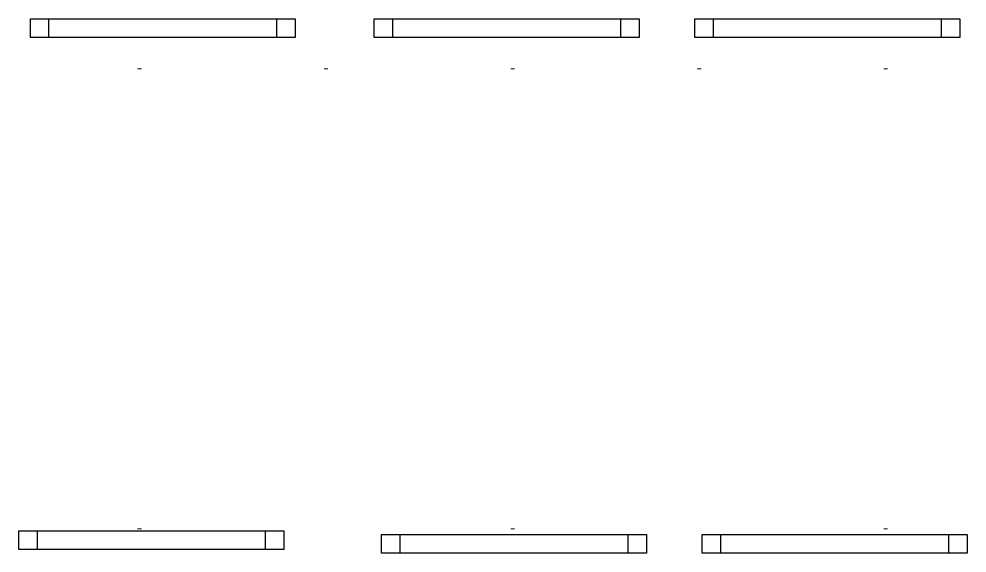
# Model space of a CAD drawing. Header units: millimetres. Extents: x -10474 to 67905, y -3824 to 44223.
# Drawn here: x 58958 to 64041, y 25486 to 28347 of the extents above; entities that cross this region are included whole.
import ezdxf

# ---------------------------------------------------------------- set-up
doc = ezdxf.new("R2010")
doc.units = ezdxf.units.MM
doc.layers.add('Линии', color=7, linetype='Continuous', lineweight=9, true_color=0x00a600)
doc.layers.add('Перекрытие', color=7, linetype='Continuous', lineweight=18)
doc.layers.add('Потолки', color=7, linetype='Continuous', lineweight=9)

msp = doc.modelspace()

# ---------------------------------------------------------------- linework, layer by layer
at = {"layer": 'Линии', "color": 5, "lineweight": 30, "true_color": 0x0000ff}
for p, q in [((59019.324, 28247.366), (59019.324, 28347.366)), ((59019.324, 28347.366), (60439.324, 28347.366)), ((59119.324, 28247.366), (59119.324, 28347.366)), ((60339.324, 28347.366), (60339.324, 28247.366)), ((60439.324, 28347.366), (60439.324, 28247.366)), ((60862.716, 28247.366), (60862.716, 28347.366)), ((60862.716, 28347.366), (62282.716, 28347.366)), ((60962.716, 28247.366), (60962.716, 28347.366)), ((62182.716, 28347.366), (62182.716, 28247.366)), ((62282.716, 28347.366), (62282.716, 28247.366)), ((60439.324, 28247.366), (59019.324, 28247.366)), ((62282.716, 28247.366), (60862.716, 28247.366)), ((58958.352, 25504.763), (58958.352, 25604.763)), ((58958.352, 25604.763), (60378.352, 25604.763)), ((59058.352, 25504.763), (59058.352, 25604.763)), ((60278.352, 25604.763), (60278.352, 25504.763)), ((60378.352, 25604.763), (60378.352, 25504.763)), ((62620.523, 25486.089), (62620.523, 25586.089)), ((62620.523, 25586.089), (64040.523, 25586.089)), ((62720.523, 25486.089), (62720.523, 25586.089)), ((63940.523, 25586.089), (63940.523, 25486.089)), ((64040.523, 25586.089), (64040.523, 25486.089)), ((60378.352, 25504.763), (58958.352, 25504.763)), ((64040.523, 25486.089), (62620.523, 25486.089))]:
    msp.add_line(p, q, dxfattribs=at)
at = {"layer": 'Линии', "color": 1, "lineweight": 30, "true_color": 0xff0000}
for p, q in [((62581.397, 28247.366), (62581.397, 28347.366)), ((62581.397, 28347.366), (64001.397, 28347.366)), ((62681.397, 28247.366), (62681.397, 28347.366)), ((63901.397, 28347.366), (63901.397, 28247.366)), ((64001.397, 28347.366), (64001.397, 28247.366)), ((64001.397, 28247.366), (62581.397, 28247.366)), ((60901.842, 25486.089), (60901.842, 25586.089)), ((60901.842, 25586.089), (62321.842, 25586.089)), ((61001.842, 25486.089), (61001.842, 25586.089)), ((62221.842, 25586.089), (62221.842, 25486.089)), ((62321.842, 25586.089), (62321.842, 25486.089)), ((62321.842, 25486.089), (60901.842, 25486.089))]:
    msp.add_line(p, q, dxfattribs=at)
at = {"layer": 'Перекрытие'}
for p, q in [((59594.634, 25615.573), (59614.634, 25615.573)), ((61614.634, 25615.573), (61594.634, 25615.573)), ((63614.634, 25615.573), (63594.634, 25615.573))]:
    msp.add_line(p, q, dxfattribs=at)
at = {"layer": 'Потолки'}
for p, q in [((59614.634, 28080.09), (59594.634, 28080.09)), ((60614.634, 28080.09), (60594.634, 28080.09)), ((61614.634, 28080.09), (61594.634, 28080.09)), ((62614.634, 28080.09), (62594.634, 28080.09)), ((63614.634, 28080.09), (63594.634, 28080.09))]:
    msp.add_line(p, q, dxfattribs=at)

doc.saveas('drawing.dxf')
